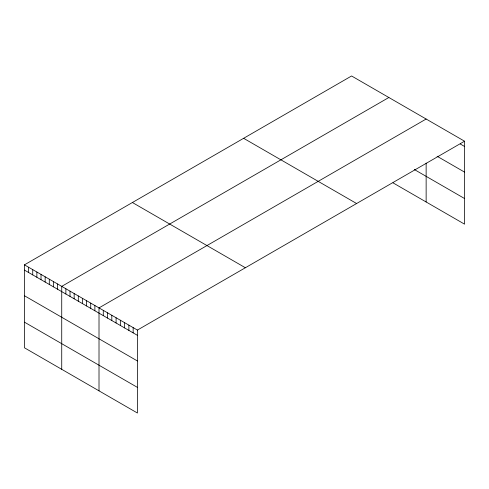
<?xml version="1.0" encoding="UTF-8"?>
<svg xmlns="http://www.w3.org/2000/svg" width="489" height="489" viewBox="0 0 489 489"><rect width="100%" height="100%" fill="white"/><g stroke="black" fill="none" stroke-linecap="round" stroke-linejoin="round"><path stroke-width="0.73" d="M464.55 141.205L137.421 330.069L137.421 413.022L24.45 347.795L24.45 264.842L351.579 75.978L464.55 141.205L464.55 224.158L393.003 182.849M388.859 97.5L61.73 286.371L61.73 369.317M426.139 119.029L99.01 307.893L99.01 390.845M460.283 144.004L464.55 146.468M437.111 156.266L464.55 172.104M414.305 169.512L464.55 198.522M243.626 138.308L356.597 203.528M132.403 202.519L245.374 267.746M24.45 264.842L137.421 330.069M24.45 270.105L137.421 335.332M24.45 295.747L137.421 360.968M24.45 322.159L137.421 387.386M426.139 163.137L426.139 201.981M133.155 327.606L133.155 332.868M128.888 325.142L128.888 330.405M124.622 322.679L124.622 327.942M120.349 320.216L120.349 325.478M116.082 317.746L116.082 323.015M111.816 315.283L111.816 320.546M107.549 312.819L107.549 318.082M103.283 310.356L103.283 315.619M94.872 305.503L94.872 310.766M90.728 303.107L90.728 308.376M86.584 300.717L86.584 305.98M82.445 298.327L82.445 303.59M78.301 295.937L78.301 301.2M74.157 293.541L74.157 298.81M70.019 291.151L70.019 296.413M65.874 288.761L65.874 294.023M57.586 283.975L57.586 289.243M53.448 281.585L53.448 286.847M49.303 279.195L49.303 284.457M45.159 276.805L45.159 282.067M41.021 274.408L41.021 279.677M36.877 272.018L36.877 277.281M32.732 269.628L32.732 274.891M28.594 267.238L28.594 272.501"/></g></svg>
